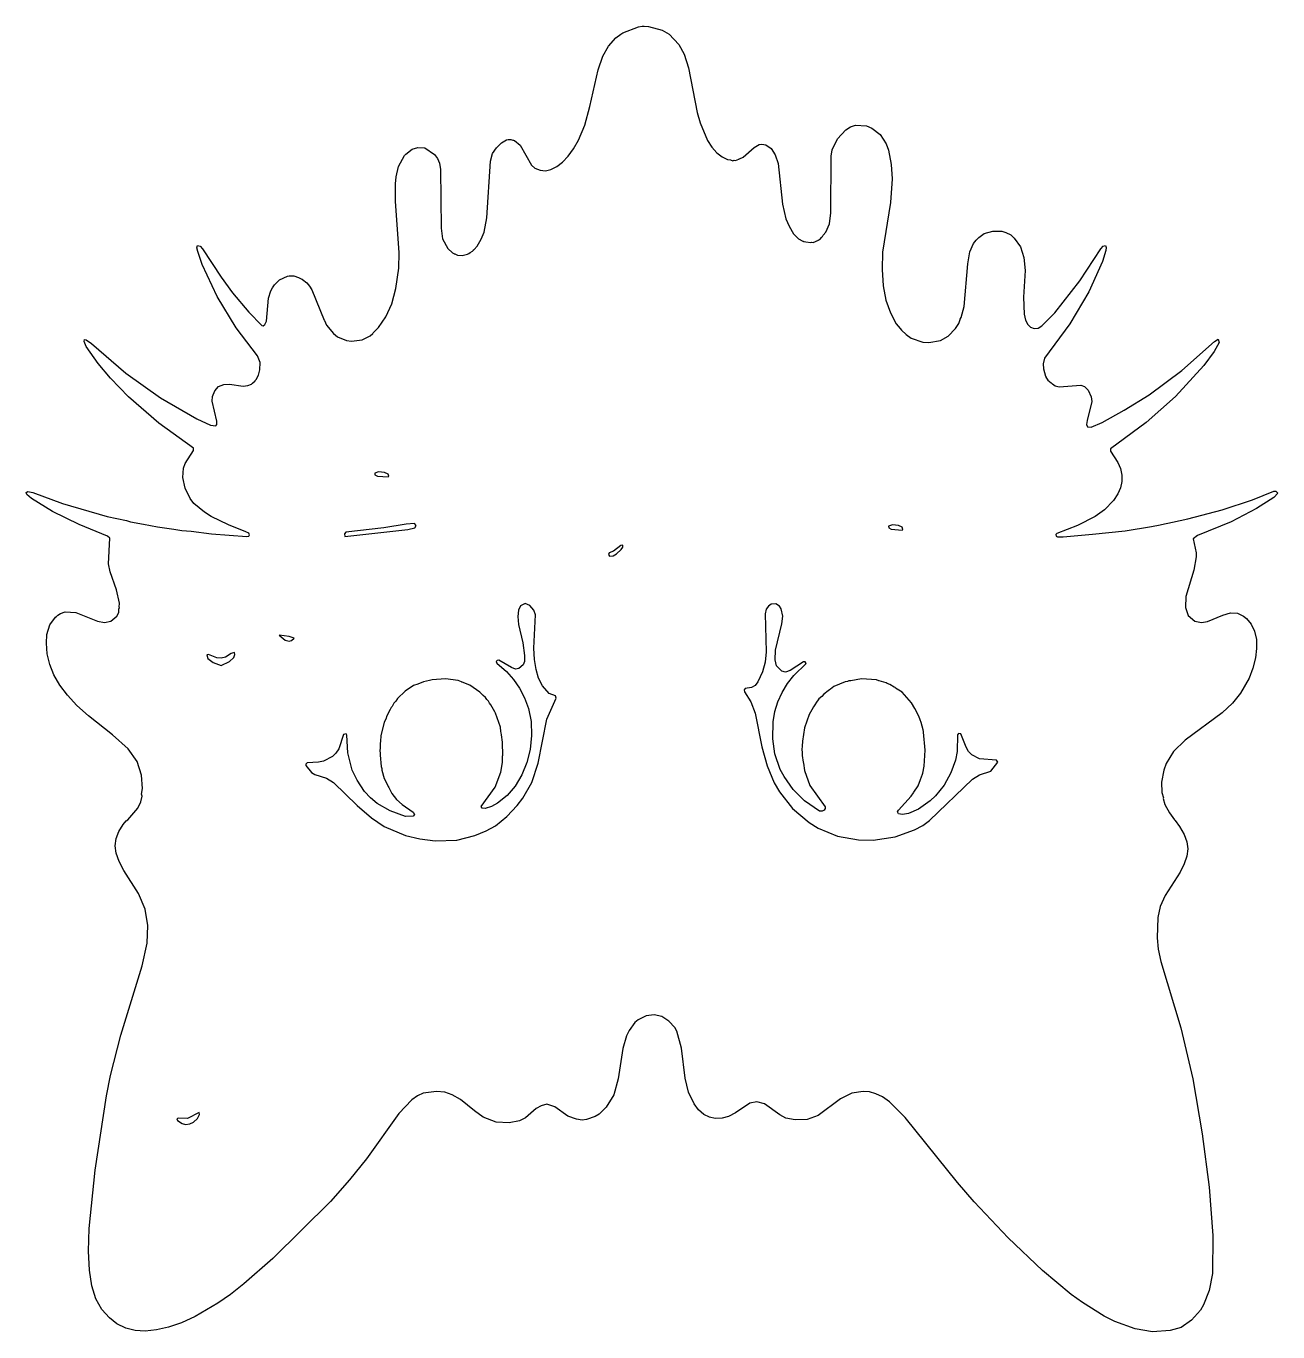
# Model space of a CAD drawing. Header units: millimetres. Extents: x 12 to 278, y 10 to 288.
import ezdxf

# ---------------------------------------------------------------- set-up
doc = ezdxf.new("R2010")
doc.units = ezdxf.units.MM
doc.layers.add('CUT', color=7, linetype='CONTINUOUS')

msp = doc.modelspace()

# ---------------------------------------------------------------- linework, layer by layer
at = {"layer": 'CUT'}
for points in [[(12.9778, 187.4466), (11.9704, 188.3014), (11.8525, 188.7404), (12.1873, 188.9488), (13.2841, 188.7287), (19.5588, 186.3735), (29.0962, 183.5791), (33.1562, 182.7437), (34.035, 182.4508), (36.7696, 182.0001), (39.7531, 181.3862), (43.2602, 180.9303), (44.9362, 180.6541), (46.9037, 180.4567), (51.2495, 179.8918), (58.7666, 179.3445), (59.1473, 179.4114), (59.3184, 179.7403), (59.1684, 180.0412), (58.5296, 180.3691), (54.8793, 181.813), (51.1708, 183.6228), (49.713, 184.4945), (47.5123, 186.3942), (46.7066, 187.4222), (45.6058, 189.5931), (45.1275, 191.8636), (45.281, 193.8849), (45.6242, 194.8988), (47.4104, 197.6642), (47.41, 198.1265), (40.0512, 203.4573), (33.5668, 209.0256), (29.7877, 212.9876), (27.1763, 216.1213), (24.6265, 219.7515), (24.1903, 220.781), (24.2399, 221.2072), (24.6304, 221.1727), (25.7167, 220.3649), (33.0341, 214.0846), (40.3825, 208.801), (48.1509, 204.3529), (50.9962, 203.0337), (52.1565, 202.8624), (52.3729, 203.1731), (52.3535, 203.8685), (51.3478, 208.1138), (51.4234, 209.0944), (51.975, 210.3396), (52.7402, 211.1944), (53.8205, 211.6645), (55.0363, 211.7267), (57.9649, 211.3014), (58.9186, 211.4106), (59.7361, 211.7555), (59.9127, 211.9257), (59.9415, 211.9358), (60.4927, 212.4329), (60.5395, 212.53), (60.7171, 212.7013), (61.2077, 213.664), (61.5071, 214.7869), (61.5662, 216.3142), (60.9745, 217.7311), (56.503, 223.7232), (52.467, 230.3596), (49.2854, 237.1236), (48.3002, 239.9066), (48.1466, 240.6974), (48.2703, 241.1516), (48.7961, 241.0614), (49.3553, 240.4457), (53.3089, 234.4547), (55.7212, 231.1557), (59.1905, 226.9871), (61.9186, 224.1784), (62.237, 224.145), (62.5905, 224.3804), (62.9402, 225.0826), (63.3634, 229.9624), (63.8295, 231.5248), (64.2217, 232.2177), (64.6444, 232.859), (65.7025, 233.8657), (67.3522, 234.6905), (67.755, 234.76), (68.7015, 234.7173), (69.7499, 234.3669), (70.3928, 234.0515), (70.4766, 234.0104), (70.5432, 233.9777), (70.5728, 233.9632), (71.5111, 233.236), (72.0499, 232.5767), (72.5494, 231.7454), (75.1497, 225.357), (75.2136, 225.2627), (75.6764, 224.2319), (77.1705, 222.4634), (78.0243, 221.7926), (79.9452, 221.0303), (80.982, 220.8778), (83.2078, 221.1522), (84.9154, 221.9755), (85.4947, 222.4634), (85.5448, 222.6471), (85.8182, 222.8442), (86.6942, 223.775), (88.2595, 226.0265), (89.5088, 228.8267), (90.4138, 232.0289), (91.0166, 236.3395), (91.0784, 239.6202), (90.3473, 250.6203), (90.3174, 254.2904), (90.4427, 255.7439), (90.9619, 258.0045), (92.2218, 260.3115), (92.5208, 260.6206), (93.8799, 261.6757), (95.0996, 262.0111), (96.5327, 261.9196), (98.609, 260.5435), (99.2321, 259.6357), (99.6591, 258.6907), (99.883, 257.3223), (100.0047, 244.8909), (100.2798, 242.5928), (101.4725, 240.514), (102.4627, 239.6168), (102.7393, 239.4875), (102.8156, 239.4255), (102.9291, 239.3988), (103.4805, 239.141), (104.4649, 239.0549), (105.6441, 239.366), (105.7613, 239.4385), (105.8791, 239.4665), (106.2035, 239.7119), (106.6556, 239.9913), (106.8616, 240.2096), (106.9175, 240.2519), (107.0103, 240.3672), (107.6455, 241.0402), (108.5537, 242.5264), (109.1761, 244.0198), (109.741, 247.039), (110.5349, 259.0878), (110.9406, 260.7096), (111.7511, 261.9674), (112.8069, 263.0287), (113.8797, 263.6319), (114.2508, 263.7012), (114.8327, 263.6848), (115.0627, 263.6456), (115.2252, 263.5931), (115.304, 263.5676), (115.3853, 263.5414), (115.6307, 263.4621), (116.7783, 262.5118), (119.1964, 258.2456), (119.8966, 257.6261), (121.0248, 257.1855), (122.184, 257.0766), (123.3396, 257.3294), (124.595, 257.9531), (125.8162, 258.8759), (127.0305, 260.1538), (128.1702, 261.7184), (129.1912, 263.552), (130.541, 266.7321), (131.6369, 270.7149), (133.3435, 278.5166), (134.344, 281.4183), (135.5615, 283.5491), (137.1433, 285.3243), (138.1824, 286.0905), (138.6417, 286.3739), (141.9348, 287.6241), (142.7466, 287.7673), (143.1446, 287.7971), (144.0387, 287.746), (147.0007, 286.9495), (148.4345, 286.0827), (150.4977, 283.8937), (151.6662, 281.8028), (152.5948, 278.9012), (154.4244, 269.4518), (155.0382, 267.2129), (156.6128, 263.4986), (157.5325, 262.0474), (158.601, 260.8632), (159.7021, 259.997), (160.8799, 259.4373), (161.5135, 259.3702), (161.9606, 259.2044), (162.2749, 259.2896), (162.5506, 259.2604), (163.2405, 259.5511), (163.3334, 259.5762), (163.37, 259.6056), (164.177, 259.9457), (166.5191, 262.0416), (167.5741, 262.6366), (168.1191, 262.7381), (169.0036, 262.58), (170.1283, 261.7662), (171.01, 260.4609), (171.5969, 258.5982), (172.5419, 250.0012), (173.2415, 246.8773), (173.9316, 245.2622), (174.8983, 243.6716), (175.9675, 242.6064), (176.8768, 242.1368), (176.9562, 242.0736), (177.0215, 242.0621), (177.1216, 242.0105), (177.4884, 241.9798), (178.538, 241.7948), (178.7704, 241.8727), (179.075, 241.8473), (180.1906, 242.3488), (180.2136, 242.3565), (180.2191, 242.3616), (180.495, 242.4856), (180.8559, 242.9469), (181.0536, 243.1286), (181.1973, 243.3833), (181.7167, 244.0473), (182.4912, 245.7915), (182.7671, 248.123), (182.891, 260.1513), (183.1182, 261.5428), (184.2475, 263.8824), (185.9613, 265.7765), (186.9755, 266.3787), (188.0385, 266.731), (190.3503, 266.6237), (191.5118, 266.1475), (193.2569, 264.802), (194.528, 262.7629), (195.045, 261.4058), (195.6528, 258.3663), (195.8097, 255.372), (195.4426, 250.3094), (193.7994, 239.7845), (193.6763, 236.0868), (193.9224, 232.6214), (194.5173, 229.5577), (195.446, 226.8497), (196.6971, 224.5739), (197.1328, 224.0773), (197.1552, 223.988), (197.826, 223.1647), (198.7712, 222.2499), (199.8994, 221.5181), (202.3692, 220.6644), (203.6499, 220.5424), (206.1197, 220.9693), (207.7358, 221.945), (209.2908, 223.5306), (210.0226, 224.6283), (210.2971, 225.4821), (210.2876, 225.5295), (210.466, 225.8642), (211.0996, 228.2222), (211.8866, 237.2947), (212.36, 239.8645), (213.0956, 241.5802), (213.6449, 242.3282), (214.2491, 242.8611), (215.3587, 243.7161), (217.1882, 244.2344), (219.1091, 244.2039), (219.9934, 243.96), (221.0118, 243.4508), (221.7478, 242.7458), (223.0596, 240.8841), (223.7913, 238.658), (224.0746, 235.8706), (223.7097, 230.1843), (223.8609, 226.6153), (224.1879, 225.3121), (224.6404, 224.4069), (225.2368, 223.8106), (225.9858, 223.5387), (226.8299, 223.6282), (227.6088, 224.0963), (230.3619, 226.9089), (235.7045, 233.6784), (240.1511, 240.5004), (240.6341, 241.0487), (241.1589, 241.1692), (241.3026, 240.7684), (241.2111, 240.1274), (240.5007, 237.7978), (237.6167, 231.3237), (233.5811, 224.5378), (228.2241, 217.2187), (227.9209, 216.0109), (227.9801, 214.9782), (228.4365, 213.4321), (228.4554, 213.399), (228.4701, 213.1939), (228.8665, 212.5536), (229.6278, 211.9826), (229.8017, 211.8204), (229.8817, 211.7922), (230.452, 211.3644), (231.2753, 211.1815), (235.9137, 211.5447), (236.7006, 211.2313), (237.4674, 210.4575), (238.1176, 209.0639), (238.2237, 208.0516), (237.2406, 203.9787), (237.1349, 203.1699), (237.3253, 202.6538), (238.1056, 202.6204), (240.4244, 203.5958), (245.1085, 206.1816), (250.3939, 209.4622), (257.3583, 214.601), (264.3027, 220.8081), (265.0929, 221.2675), (265.298, 220.6067), (264.2025, 218.6342), (262.0259, 215.7204), (255.9944, 209.1069), (249.7981, 203.6126), (242.1873, 198.0026), (242.2263, 197.4668), (243.791, 195.0933), (244.3426, 193.7719), (244.6253, 192.4202), (244.6249, 191.0636), (244.3112, 189.7111), (243.7481, 188.397), (242.8603, 187.0384), (240.9062, 185.0233), (238.9899, 183.6293), (235.2372, 181.7197), (230.7875, 180.0284), (230.5725, 179.7711), (230.6372, 179.442), (230.9336, 179.2852), (232.1889, 179.3144), (238.3923, 179.8316), (245.3367, 180.5931), (250.9404, 181.4765), (252.7791, 181.8633), (253.0418, 181.9029), (255.3644, 182.4071), (258.6136, 183.0906), (265.9691, 185.0358), (272.354, 187.1635), (276.8836, 188.9687), (277.3458, 189.0205), (277.7704, 188.5722), (276.9402, 187.6463), (273.2049, 185.29), (267.8248, 182.5089), (260.7014, 179.5852), (259.7995, 178.8356), (260.387, 175.9146), (260.3901, 175.0575), (259.9302, 172.1741), (258.2515, 166.5766), (258.1653, 164.2528), (258.746, 162.5913), (260.1264, 161.3958), (261.5793, 161.0817), (262.8059, 161.2648), (266.0642, 162.6255), (267.7142, 163.1204), (269.1629, 163.0561), (270.4649, 162.4579), (271.12, 161.9665), (272.1238, 160.7448), (272.8204, 159.229), (273.1978, 157.4836), (273.2581, 155.5859), (273.0145, 153.5689), (272.4777, 151.361), (271.6631, 149.2492), (269.8271, 146.0409), (268.1008, 143.9472), (265.9039, 141.8725), (258.0701, 136.1105), (255.5748, 133.6801), (254.0235, 131.1262), (253.5164, 129.7463), (253.0157, 127.1888), (253.1359, 124.9654), (253.4557, 123.8549), (253.4123, 123.6704), (253.7782, 122.4508), (254.7234, 120.6213), (255.7906, 119.1577), (255.9802, 119.0392), (256.9004, 117.7331), (257.8274, 116.0696), (258.4307, 114.5214), (258.6221, 113.0072), (258.4341, 111.4582), (257.893, 109.843), (256.9996, 108.0606), (253.8442, 103.0556), (252.7665, 100.7566), (252.2478, 98.4352), (252.1588, 94.0892), (252.3419, 91.6694), (252.8814, 89.0633), (257.1222, 74.9348), (259.685, 64.1649), (261.6996, 52.4141), (263.1947, 41.1258), (263.9584, 30.8644), (263.8976, 22.7956), (263.1522, 19.1618), (261.9634, 16.1132), (261.3182, 14.9853), (259.4185, 12.8753), (257.2061, 11.3257), (254.9001, 10.6429), (251.1645, 10.3682), (247.4224, 11.0209), (243.1251, 12.6058), (240.8904, 13.7229), (236.2577, 16.5879), (233.8529, 18.3451), (227.7872, 23.4355), (220.4813, 30.3744), (213.2551, 38.0274), (209.713, 42.1188), (198.5771, 55.9383), (195.2384, 59.2181), (193.7831, 60.2797), (192.3837, 60.9644), (191.0186, 61.35), (189.6726, 61.4688), (187.2638, 61.1091), (184.8729, 59.8669), (180.1387, 56.3554), (177.804, 55.4947), (175.2087, 55.4045), (173.2188, 55.8087), (171.9354, 56.4814), (168.6985, 58.7949), (167.0926, 59.2715), (165.6174, 58.9845), (162.5442, 56.8864), (161.0975, 56.1496), (159.7146, 55.779), (158.2543, 55.7153), (157.0189, 55.9955), (155.8442, 56.5804), (154.7086, 57.5761), (153.7855, 58.8348), (152.587, 61.3218), (151.8819, 64.2973), (151.0869, 70.6813), (150.0881, 74.2362), (149.6345, 75.0699), (148.4208, 76.4188), (146.9123, 77.3725), (145.2819, 77.7506), (143.5821, 77.5161), (141.894, 76.6755), (141.1415, 76.0748), (139.9629, 74.4017), (139.4075, 73.2569), (138.6054, 70.5805), (137.629, 64.1471), (136.6753, 60.6984), (135.0999, 58.1167), (133.6031, 56.6505), (132.7249, 56.1117), (130.9047, 55.4682), (129.9504, 55.3734), (128.7605, 55.5347), (126.9626, 56.1743), (124.1729, 58.1598), (122.4488, 58.7235), (121.2796, 58.3879), (120.2235, 57.8295), (117.9228, 55.8811), (116.6837, 55.228), (114.4916, 54.7933), (111.703, 54.9155), (108.9759, 55.9893), (107.0838, 57.3016), (104.1127, 59.7581), (102.3691, 60.7668), (100.7828, 61.2862), (99.0272, 61.4691), (96.2286, 61.0685), (95.0211, 60.5205), (93.7707, 59.6574), (91.0343, 56.7425), (84.1333, 47.1265), (80.5666, 42.6758), (76.4959, 38.0849), (64.2968, 25.9772), (58.0687, 20.5425), (55.2579, 18.3424), (52.6085, 16.4635), (47.7291, 13.6273), (44.8534, 12.3109), (42.0805, 11.3458), (39.5715, 10.7715), (37.1727, 10.5207), (34.9982, 10.675), (33.0387, 11.1637), (31.145, 12.0936), (29.552, 13.3208), (27.9382, 15.1525), (26.6973, 17.4164), (25.8381, 20.1424), (25.3076, 23.5066), (25.1253, 27.5444), (25.2774, 32.3194), (26.5296, 44.7569), (28.9107, 60.5058), (29.7966, 64.8425), (31.9614, 73.4407), (36.4751, 88.1111), (37.5991, 92.9769), (37.7189, 96.6919), (37.1702, 100.2158), (35.7062, 103.5266), (32.6347, 108.3935), (31.6478, 110.3316), (31.0169, 112.0619), (30.7667, 113.6561), (30.9558, 115.1835), (31.5354, 116.6862), (32.4989, 118.2031), (33.136, 118.9781), (33.4455, 119.1882), (35.5494, 121.6275), (36.2202, 122.9996), (36.4946, 124.1888), (36.3705, 124.6356), (36.5581, 125.8525), (36.3813, 128.6379), (35.4519, 131.5327), (33.5197, 134.2419), (30.1782, 137.2546), (25.0868, 141.2793), (22.6395, 143.4808), (20.614, 145.6574), (18.9853, 147.8052), (17.7498, 149.9604), (16.8716, 152.1478), (16.3461, 154.4042), (16.1604, 156.7008), (16.2281, 158.5463), (16.8755, 160.5804), (18.1144, 162.2158), (18.2923, 162.3761), (18.3355, 162.415), (18.3525, 162.4304), (18.5793, 162.6346), (19.1546, 163.0144), (20.1775, 163.3365), (22.4258, 163.214), (27.0435, 161.3958), (28.5086, 161.052), (29.8483, 161.3982), (31.1447, 162.4438), (31.5168, 163.2173), (31.5715, 163.8884), (31.6624, 164.2462), (31.608, 164.3373), (31.6795, 165.2139), (31.0843, 168.0483), (29.7136, 171.8606), (29.3672, 173.5437), (29.6474, 178.9704), (29.1207, 179.4457), (23.1396, 181.9035), (17.4506, 184.6878)], [(86.7449, 193.0999), (85.9216, 192.8255), (85.9521, 192.4901), (86.4705, 192.1852), (88.7878, 192.0022), (88.9403, 192.1547), (88.7878, 192.6121), (87.995, 192.978)], [(94.3373, 182.0924), (92.5993, 182.001), (87.8426, 181.1777), (79.7928, 180.2934), (79.4879, 179.9275), (79.5793, 179.3787), (92.9652, 180.8423), (94.3983, 181.1777), (94.7337, 181.7265)], [(195.905, 181.818), (195.0817, 181.5436), (195.1122, 181.2082), (195.6306, 180.9033), (197.9479, 180.7203), (198.1004, 180.8728), (197.9479, 181.3301), (197.1552, 181.696)], [(138.5807, 177.5187), (138.1843, 177.4272), (136.5987, 176.238), (135.7145, 175.9026), (135.5925, 175.5672), (135.7755, 175.2013), (136.5682, 175.2318), (137.3, 175.6587), (138.2453, 176.5735), (138.5807, 177.0613)], [(73.1539, 128.8109), (75.6804, 128.0476), (77.1372, 127.1058), (82.1983, 122.2021), (85.2063, 119.5601), (87.8986, 117.7481), (92.4374, 115.8552), (95.5222, 115.0977), (98.731, 114.7028), (103.3774, 114.851), (107.1419, 115.8211), (109.5983, 116.8232), (111.5855, 117.9102), (113.9702, 119.8785), (116.1431, 122.1752), (117.3485, 123.745), (119.2605, 127.0907), (120.6343, 131.1756), (122.4905, 140.5203), (124.4625, 144.9927), (124.3454, 145.5172), (122.9314, 146.0084), (121.5256, 147.6258), (120.7246, 149.2548), (120.1759, 151.0841), (119.8322, 153.2366), (119.7102, 155.6465), (120.076, 162.7415), (119.7144, 163.7232), (118.844, 164.7287), (117.8518, 165.1069), (116.8892, 164.64), (116.4264, 163.7339), (116.2883, 162.3796), (116.4359, 160.6715), (117.3792, 156.774), (117.7498, 154.0951), (117.7479, 152.816), (117.4084, 152.0606), (116.5447, 151.3259), (115.8389, 151.1799), (114.9333, 151.5123), (112.2723, 153.0646), (111.9406, 153.048), (111.7423, 152.7816), (111.8469, 152.4307), (113.9186, 150.7005), (115.4045, 149.0037), (116.6725, 147.1229), (117.7221, 145.0913), (118.5424, 142.8175), (119.1174, 140.0336), (119.2445, 137.1099), (118.9306, 134.1252), (118.2185, 131.3237), (117.1495, 128.6996), (115.7298, 126.3233), (114.0182, 124.3045), (112.0107, 122.7214), (110.7217, 122.0094), (109.3361, 121.5476), (108.7356, 121.6491), (108.5558, 121.9775), (111.4609, 126.0992), (112.707, 129.2908), (113.0338, 131.3283), (113.0829, 132.7866), (113.0893, 132.8332), (113.0883, 132.9467), (113.1235, 133.9918), (113.074, 134.4868), (113.0634, 135.6383), (112.816, 137.2219), (112.7934, 137.6372), (112.7336, 137.8942), (112.6347, 138.8836), (111.5861, 141.8143), (111.4278, 142.0808), (110.5954, 143.5876), (110.3204, 143.9455), (110.0861, 144.3401), (109.7111, 144.7386), (109.4183, 145.1197), (108.9301, 145.5686), (108.2552, 146.2858), (106.1063, 147.7604), (104.4689, 148.4047), (104.4042, 148.4397), (104.3491, 148.4519), (103.6131, 148.7415), (100.9464, 149.1312), (98.1305, 148.9261), (97.5224, 148.7366), (96.2797, 148.5003), (95.0771, 147.9747), (94.1387, 147.6823), (92.3502, 146.5148), (90.767, 144.9568), (90.3587, 144.3749), (89.9507, 143.9365), (89.5828, 143.2689), (89.4196, 143.0363), (89.217, 142.6051), (88.4557, 141.2236), (88.2473, 140.5414), (87.9425, 139.8928), (87.2252, 137.0419), (87.1511, 135.8644), (87.0761, 135.3658), (87.0657, 134.5096), (87.0162, 133.722), (87.0521, 133.3776), (87.0465, 132.9099), (87.2841, 130.5095), (87.3945, 130.0974), (87.4342, 129.7166), (87.943, 127.9392), (88.5972, 126.6199), (88.7614, 126.2392), (88.8725, 126.0646), (89.5282, 124.7423), (90.5581, 123.4497), (91.7315, 122.3918), (94.0973, 120.7605), (94.3331, 120.2897), (94.0968, 119.9165), (92.4805, 119.9011), (89.1701, 121.0497), (86.4553, 122.6272), (84.9948, 123.8141), (83.7698, 125.1937), (82.145, 127.5548), (81.0837, 129.7465), (80.1693, 133.3732), (80.0116, 137.1574), (79.8112, 137.4619), (79.2847, 137.312), (78.2687, 134.272), (77.6667, 133.3551), (76.9051, 132.6241), (75.0441, 131.6359), (73.9473, 131.3886), (71.5307, 131.2365), (71.2516, 131.0056), (71.2645, 130.6773), (72.503, 129.2121)], [(166.74, 141.7895), (168.1509, 134.6849), (169.2689, 130.6052), (170.7452, 127.0468), (171.8615, 125.1119), (174.6678, 121.5754), (178.1696, 118.6118), (180.1368, 117.4128), (184.2178, 115.6944), (188.6796, 114.8865), (191.8219, 114.8559), (196.4792, 115.5771), (200.5549, 117.0366), (202.3665, 117.9863), (203.7379, 118.9913), (212.931, 127.7901), (214.4187, 128.7095), (216.8057, 129.5141), (218.2485, 131.3874), (217.9649, 131.8659), (214.3628, 132.127), (212.7205, 132.9423), (212.0449, 133.6454), (211.5224, 134.5654), (210.4257, 137.404), (209.9188, 137.5281), (209.7159, 137.2233), (209.6211, 133.7076), (209.3064, 131.8656), (208.3163, 129.1192), (206.8596, 126.4928), (205.0015, 124.2388), (203.9219, 123.2188), (201.4506, 121.4541), (199.2713, 120.5073), (198.0497, 120.26), (197.1807, 120.4355), (196.9765, 120.8369), (197.1693, 121.2336), (199.8407, 124.1549), (200.3414, 124.8862), (200.3811, 124.929), (200.4626, 125.0633), (201.3734, 126.3934), (201.8635, 127.7368), (201.9466, 127.9239), (201.9983, 128.1065), (202.3527, 129.0779), (202.6513, 130.5524), (202.8582, 133.9646), (202.496, 137.8098), (202.4675, 137.9095), (202.4342, 138.2477), (202.0084, 139.8482), (201.7576, 140.3922), (201.5314, 141.183), (200.6538, 142.786), (200.6514, 142.7913), (200.6497, 142.7936), (199.9691, 144.0367), (197.9373, 146.2787), (196.568, 147.164), (196.4537, 147.2605), (196.277, 147.3521), (195.3708, 147.938), (194.7502, 148.1439), (194.5661, 148.2394), (193.0702, 148.7128), (193.0324, 148.7138), (192.4932, 148.8926), (189.346, 149.1), (187.078, 148.711), (186.6009, 148.6778), (186.3513, 148.5864), (185.8423, 148.4991), (183.4488, 147.4817), (182.7005, 146.923), (182.4986, 146.8107), (182.2103, 146.5571), (181.3236, 145.895), (180.8931, 145.3982), (180.2842, 144.8625), (179.6313, 143.9418), (179.5822, 143.8852), (179.5437, 143.8184), (179.0933, 143.1833), (178.7894, 142.5084), (178.2152, 141.5114), (177.2289, 138.7379), (176.7535, 135.8488), (176.7431, 134.8278), (176.6616, 134.0817), (176.7291, 133.4547), (176.7225, 132.8065), (176.9517, 131.3888), (176.966, 131.2561), (176.9832, 131.1939), (177.2322, 129.6528), (178.3216, 126.4688), (181.5791, 121.9038), (181.6225, 121.5669), (181.4191, 121.2422), (180.9417, 120.9949), (180.4112, 121.0322), (177.1871, 123.1919), (174.7842, 125.5946), (172.8637, 128.3687), (172.063, 129.875), (170.9075, 133.1537), (170.5096, 136.3413), (170.57, 139.9861), (170.9068, 142.1435), (171.5519, 144.2122), (172.4666, 146.231), (173.6104, 148.1111), (174.9674, 149.8342), (177.5333, 152.378), (177.3606, 152.7072), (176.9905, 152.7416), (174.1305, 150.8787), (173.1932, 150.5684), (172.4057, 150.7534), (171.2895, 151.9117), (170.9679, 153.1609), (171.059, 155.2195), (172.3753, 160.8309), (172.5794, 162.4246), (172.2469, 163.9575), (171.9084, 164.5328), (171.1279, 165.0661), (170.1591, 164.998), (169.5823, 164.5872), (169.0835, 163.8936), (168.8305, 162.9492), (169.0992, 154.8638), (168.8544, 152.6476), (168.2995, 150.6322), (167.3101, 148.4913), (166.6975, 147.7096), (165.984, 147.2914), (164.6044, 147.0731), (164.3801, 146.7915), (164.4533, 146.3406), (165.7869, 144.218)], [(65.6142, 158.3699), (66.8948, 157.3332), (67.7181, 157.1503), (68.2364, 157.2722), (68.8158, 157.7601), (67.7181, 158.0955)], [(56.1008, 154.7414), (55.43, 154.528), (54.2103, 153.7047), (53.2955, 153.4913), (52.3503, 153.5827), (50.5818, 154.3145), (50.2769, 154.2231), (50.4598, 153.4303), (51.588, 152.607), (53.265, 151.9362), (55.0641, 152.79), (55.9483, 153.6742), (56.1922, 154.2536)], [(48.5998, 56.9852), (46.13, 55.735), (44.148, 55.796), (43.8431, 55.6436), (43.9956, 55.3081), (45.0323, 54.6373), (45.7031, 54.4239), (46.6179, 54.5459), (47.3802, 54.9422), (48.2339, 55.735), (48.6913, 56.5888)]]:
    msp.add_lwpolyline(points, close=True, dxfattribs=at)

doc.saveas('drawing.dxf')
